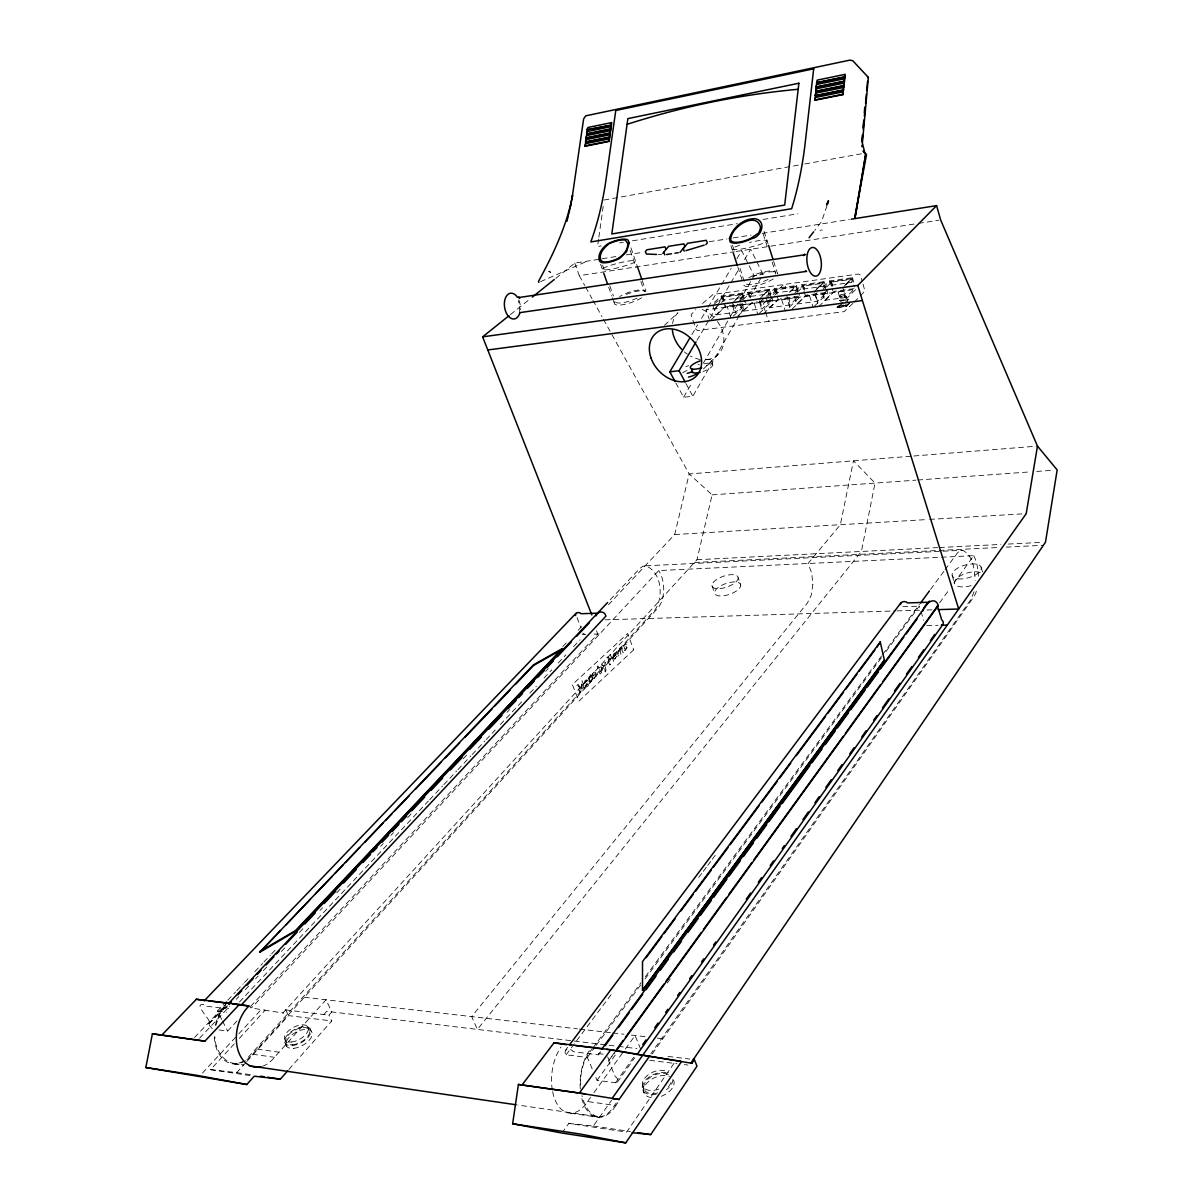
<?xml version="1.0" encoding="UTF-8"?>
<svg xmlns="http://www.w3.org/2000/svg" width="1203" height="1203" viewBox="0 0 1203 1203"><rect width="100%" height="100%" fill="white"/><g stroke="black" fill="none" stroke-linecap="round" stroke-linejoin="round"><path stroke-width="0.75" stroke-dasharray="5 3.75" d="M580.673 1084.895C580.057 1072.174 583.575 1059.121 591.891 1049.302M845.047 295.457L845.303 295.743M598.598 239.111L597.545 246.525L601.229 245.923M598.853 237.262L603.289 205.728M519.29 311.652L519.771 306.314L518.463 300.885M215.758 1025.738L219.683 1014.189L226.375 1005.828M262.54 1066.219A34.165 23.398 -79.2 0 0 274.464 1057.302L326.013 999.768L331.833 1011.918L328.945 1015.167L285.728 1009.918L282.916 1012.986L696.988 559.726L712.116 494.869L689.154 473.967L602.898 318.284M608.432 604.763L674.688 534.538L689.154 473.967L912.009 456.148M212.254 1028.595L209.623 1025.783L209.172 1023.362C213.412 1021.888 190.39 1001.422 204.946 1004.926L205.954 1006.129L225.021 1008.49L227.593 1005.768M225.021 1008.49L224.871 1007.392L230.976 1009.122M974.054 591.741L971.137 599.154L650.883 1053.783M826.972 205.743L821.619 221.472L814.762 230.359M592.177 1068.881L587.335 1057.452L566.132 1054.79C562.793 1050.64 567.891 1047.422 572.026 1050.324L573.124 1051.693L598.462 1054.836L600.688 1050.565M614.387 1052.565L608.583 1060.775L615.199 1076.565C617.62 1077.121 619.319 1083.016 615.53 1082.775L597.034 1080.309L595.65 1077.046M675.845 382.93L683.59 397.231L692.808 396.238L746.176 303.607M749.92 297.111L763.018 274.359L750.627 249.262L743.108 262.043M683.59 397.231L692.056 382.644M703.334 363.186L729.665 317.803M730.597 316.178L754.101 275.652L763.018 274.359M696.973 340.359L716.732 306.795M717.68 305.201L729.92 284.419M730.868 282.825L739.334 268.434M691.86 334.645L697.605 324.96M701.439 318.494L707.184 308.795M708.146 307.186L720.597 286.179M721.559 284.57L731.138 268.419M736.883 258.72L741.68 250.645L754.101 275.652M673.966 1063.377L626.598 1132.098L568.824 1123.422L562.884 1131.647M616.267 1102.925C611.936 1109.392 606.447 1117.858 597.485 1116.67L517.846 1105.031M552.628 1091.692A38.466 22.015 -83 0 0 587.59 1101.527L615.876 1105.527L617.966 1102.55M652.176 1053.948L973.392 597.47A26 11.579 87.3 0 0 977.001 589.079M568.824 1123.422L593.335 1126.008L611.605 1100.189M615.53 1082.775L634.041 1056.76M617.35 1082.204L634.778 1057.708M587.59 1101.527L590.763 1097.121M593.981 1092.64L624.267 1050.55M625.334 1049.046L635.079 1035.527L640.628 1049.031M608.883 1060.159L614.974 1052.625M597.034 1080.309L616.793 1052.941M667.319 982.986L670.612 978.415M939.588 602.853L949.498 589.169M953.904 583.079L973.738 555.681L658.703 570.553L252.028 1007.347L249.983 1007.091M598.462 1054.836L600.688 1051.798M593.004 1047.798L640.913 982.746M645.364 976.701L881.528 655.981M882.641 654.477L919.393 604.553M930.536 589.425L943.904 571.275M945.017 569.756L957.272 553.124L959.799 550.809L962.58 550.267C973.407 555.365 974.505 570.027 975.152 580.613M587.335 1057.452L595.109 1046.896M596.207 1045.377L640.628 985.001M645.064 978.971L881.558 657.485M885.994 651.455L919.303 606.162L920.415 609.71M566.132 1054.79L612.207 993.152M698.748 877.378L702.116 872.867M703.244 871.363L706.612 866.852M707.74 865.348L711.108 860.837M712.236 859.333L715.605 854.822M565.47 1050.294L567.711 1047.287M288.9 1069.452L331.727 1020.956L328.945 1015.167M323.802 1014.55L326.69 1011.302L616.507 1046.144M248.284 1057.181L655.079 609.771C663.8 596.748 661.65 572.342 645.966 565.816L642.763 566.327L639.831 568.433L608.913 601.139M246.916 1059.693A33.864 23.458 -78.9 0 0 252.585 1054.219L657.71 608.237A23.413 13.308 87.6 0 0 658.703 570.553M234.314 1043.843L210.51 1069.647L236.735 1072.625L245.577 1062.896M246.841 1061.497L288.509 1015.603L331.727 1020.956M239.322 1038.415L265.126 1010.204L250.81 1007.919M202.48 1073.061L237.577 1035.121M238.841 1033.768L260.149 1010.715L260.149 1009.588M218.991 1029.948L227.608 1031.091L237.848 1020.099M250.66 1006.355L597.771 634.026L596.432 630.552M239.517 1001.919L428.388 801.063M429.682 799.694L442.524 786.025M443.817 784.657L456.659 771.003M457.952 769.634L470.794 755.965M472.087 754.597L484.929 740.928M486.207 739.574L495.215 730.01M500.343 724.537L523.47 699.935M529.891 693.108L536.327 686.281M544.027 678.086L551.741 669.876M558.162 663.048L565.876 654.853M573.59 646.658L580.011 639.816M199.593 1038.174L229.833 1006.114M236.254 999.317L238.841 996.58M245.277 989.753L250.435 984.28M255.592 978.821L258.164 976.084M263.322 970.626L267.186 966.52M281.367 951.483L286.525 946.024M299.412 932.355L303.276 928.265M320.043 910.491L322.615 907.769M336.795 892.731L340.66 888.626M380.629 846.28L383.201 843.544M390.93 835.348L393.516 832.611M407.697 817.574L412.84 812.115M463.11 758.822L466.99 754.717M506.944 712.356L509.516 709.635M545.606 671.364L548.192 668.642M194.555 1037.482L226.089 1004.174M208.6 1023.828L225.352 1006.114M209.036 1023.888L225.788 1006.174M221.698 1019.392L217.472 1011.031L226.495 1001.513M227.788 1000.144L235.517 991.994M236.796 990.625L243.247 983.828M244.525 982.475L249.683 977.031M254.841 971.588L262.57 963.438M263.863 962.069L270.299 955.272M271.592 953.919L276.735 948.475M562.763 646.552L567.921 641.124M578.222 630.237L583.38 624.793M852.882 303.457L844.13 311.637L697.665 330.524L695.92 329.381L691.063 314.855L695.755 309.562M854.145 302.194L859.198 297.096M860.461 295.833L864.852 290.931L863.062 284.134M842.611 306.675L845.514 305.773M846.822 305.186L842.326 305.502M836.777 307.201L846.401 305.968L849.589 302.765M837.754 306.915L837.995 307.667L846.341 306.57L849.904 302.991M837.995 307.667L841.559 304.088M838.837 306.96L840.972 304.825M845.318 302.329L848.476 299.171L839.348 300.359M842.461 305.908L843.348 305.021M843.168 306.284L843.559 305.156M824.732 300.329L845.844 297.502L854.837 288.54L833.829 291.412L824.732 300.329L821.694 290.494M837.544 306.78L838.957 306.765M703.454 368.975L717.83 354.735M845.889 284.164L852.431 277.713L853.935 282.675M845.814 284.509L850.987 279.427L851.874 282.389L832.596 285.066L829.995 287.592M844.115 286.329L851.859 278.69L854.341 286.9M818.762 306.615L833.273 292.374L855.935 289.291L841.604 303.607L838.025 291.908M796.792 304.058L817.529 301.291L826.656 292.374L806.01 295.186L796.792 304.058L793.724 294.329L802.987 285.517L823.649 282.63L826.145 290.75M814.506 306.058L827.739 293.126L826.22 288.209M823.484 293.953L828.687 288.87M817.153 292.63L814.536 295.156L787.123 298.825L790.251 308.66M823.108 287.306L829.739 280.885L852.431 277.713M823.002 289.231L830.822 281.622L851.859 278.69M826.476 287.171L831.694 282.103L850.987 279.427M816.22 289.352L824.205 281.652L825.709 286.57M817.544 288.404L822.777 283.352L823.694 286.299L804.762 288.915L803.845 285.983L822.777 283.352M823.649 282.63L814.476 291.487L817.529 301.291M792.1 309.021L805.469 296.149L827.739 293.126M766.281 298.088L769.364 307.727L789.724 305.006L798.972 296.149L780.552 298.66M797.228 292.284L803.845 285.983M795.198 291.156L801.92 284.765L824.205 281.652M789.739 291.908L796.476 285.532L799.529 295.261M789.785 292.239L795.935 286.494L798.461 294.54M769.364 307.727L778.702 298.9M763.288 313.923L778.191 299.863L800.04 296.885L785.288 311.036L781.649 299.562M759.273 313.366L772.852 300.585L771.303 295.758M768.055 301.472L773.409 296.449M774.747 295.201L777.424 292.69L796.01 290.118L795.093 287.201L776.506 289.788L771.153 294.81M771.288 298.254L768.732 290.284L748.822 293.066L739.319 301.773L742.431 311.321L762.416 308.66L771.785 299.848M767.619 296.84L775.664 289.322L795.935 286.494M766.461 300.735L763.83 303.216A1.97 1.008 83.1 0 0 763.544 305.818L765.078 310.6M773.078 294.555L783.649 284.645A1.94 0.977 83 0 1 785.048 285.637L785.499 287.066M759.439 302.645L764.807 297.637M766.146 296.374L774.597 288.585L796.476 285.532M664.477 325.321L677.966 312.78A28.947 22.692 46.7 0 0 672.552 323.487M762.431 295.682L769.258 289.337L770.792 294.149M759.319 299.036L768.732 290.284M742.431 311.321L751.89 302.554L757.319 301.818M737.665 316.209L751.379 303.502L772.852 300.585M715.98 314.855L735.619 312.239L745.093 303.487L725.544 306.148L715.98 314.855L712.853 305.397M742.883 299.758L749.649 293.532L767.92 290.991L768.837 293.878L750.582 296.404L749.649 293.532M740.883 298.645L747.77 292.344L769.258 289.337M735.619 299.382L742.522 293.066L745.619 302.615M733.86 301.472L742.025 294.013L744.582 301.908M711.184 319.712L725.063 307.081L746.146 304.209L731.018 318.178L727.334 306.945M714.627 308.72L720.101 303.773M721.484 302.524L724.221 300.043L742.146 297.562L741.213 294.705L723.289 297.201L717.8 302.164M714.447 302.299L721.424 296.013L742.522 293.066M714.221 304.164L722.462 296.75L742.025 294.013M702.582 303.472L713.093 294.464L858.325 274.028L860.235 274.946L862.19 281.231M510.418 314.615L530.899 298.224M555.771 278.344L574.778 263.126L600.748 259.006M845.002 295.457L840.747 296.389L845.077 296.314M841.032 296.855L840.942 296.013M540.538 281.667L587.545 261.036M243.442 1061.211C227.984 1069.963 214.675 1051.046 214.916 1036.896M603.981 200.044L803.002 164.285M804.852 163.954L863.814 153.352M820.01 230.359L822.281 229.968M619.605 242.916L623.289 242.314M632.477 240.811L737.289 223.683M763.033 219.472L797.965 213.758M602.297 258.69L617.455 256.344M626.267 254.886L643.425 252.224M709.229 241.698L726.928 238.946M733.183 237.893L751.048 235.111M762.176 233.352L849.378 219.487M574.778 263.126L579.29 275.682L734.296 251.773M736.146 251.502L916.671 223.653M918.521 223.382L938.821 220.239M759.123 301.577L768.176 300.344M786.732 298.93L706.086 309.818L709.274 319.381M842.852 291.321L815.153 295.021L817.724 303.306M840.656 294.615L845.107 294.013M840.867 300.765L848.416 299.773M838.476 305.757L843.017 305.156M842.927 305.818L846.416 305.231M913.874 455.997L1037.467 446.102M712.116 494.869L915.919 480.147M917.769 480.012L1029.287 471.952M1036.715 471.426L1053.452 470.208M674.688 534.538L927.708 519.516M929.573 519.395L1026.204 513.651M696.988 559.726L937.633 547.621M939.483 547.53L1000.851 544.433M1008.294 544.057L1041.768 542.373M694.447 562.508L998.685 547.485M1006.129 547.124L1043.377 545.275M645.966 565.816L962.58 550.267M902.867 606.688L919.303 606.162M605.139 619.831L895.092 610.944M896.972 610.898L919.408 610.207M926.896 609.981L932.505 609.801M582.162 634.432L585.666 634.342M594.162 634.116L599.65 633.981M926.791 625.59L937.994 625.304M658.297 254.54L661.695 254.69M304.329 997.257L577.515 1028.866M579.365 1029.076L610.929 1032.73M612.793 1032.941L623.936 1034.234M631.364 1035.091L646.191 1036.806M657.319 1038.099L662.868 1038.745M618.357 1046.354L636.913 1048.595M668.011 1056.414L689.755 1059.061M598.477 1053.587L603.124 1054.159M649.71 1060.324L676.988 1063.693M684.266 1064.595L687.905 1065.046M217.472 1011.031L226.465 1012.159M257.171 1049.151L279.051 1052.189M252.585 1054.219L274.464 1057.302M232.645 1063.347L243.758 1064.971M234.104 1063.963L243.247 1065.302M570.417 1113.181L598.853 1117.331M236.735 1072.625L253.081 1075.076M593.335 1126.008L630.342 1131.542M210.51 1069.647L250.6 1075.662M264.389 1010.114L283.667 1013.076M584.823 634.327L582.748 633.184M839.664 300.6L840.581 300.9M597.485 1116.67C588.252 1114.008 584.162 1104.189 581.936 1095.677M607.575 1056.941L609.47 1060.234M579.29 275.682L584.733 285.517M585.65 287.156L591.996 298.615M592.914 300.254L601.996 316.645M685.936 383.486L692.808 396.238M222.54 1021.061L227.608 1031.091M285.126 1040.189L286.479 1042.926M285.352 1043.618L286.69 1046.354M285.728 1009.918L288.509 1015.603M310.058 1028.67L311.382 1031.407M307.592 1026.61L308.93 1029.347M642.838 1086.309L644.116 1089.392M642.763 1089.993L644.056 1093.091M577.034 617.605L580.959 627.786M711.981 585.56L714.567 592.838M602.553 265.126L604.974 271.998M609.801 285.728L613.425 296.013M600.598 264.254L603.079 271.307M608.673 287.186L611.771 295.998M612.387 297.758L614.252 303.051M738.176 577.711A13.744 5.669 -19.2 0 1 719.003 588.658A13.744 5.669 -19.2 0 1 718.071 578.628A13.744 5.669 -19.2 0 1 738.176 577.711L740.732 585.019A13.714 5.714 -19.2 0 1 721.589 595.981A13.714 5.714 -19.2 0 1 720.642 585.891A13.714 5.714 -19.2 0 1 740.732 585.019M630.973 247.893L637.5 266.84M642.252 280.615L645.816 290.946M630.177 250.404L636.131 267.622M640.883 281.397L644.447 291.743A15.444 4.256 -19.6 0 0 635.545 290.494A15.444 4.256 -19.6 0 0 619.65 296.585M711.529 360.795L712.793 364.554M723.289 297.201L724.221 300.043M722.462 296.75L725.544 306.148M721.424 296.013L724.537 305.502M732.492 302.72L735.619 312.239M732.612 306.224L735.244 314.269M732.462 245.141L734.206 250.495M740.01 268.344L744.642 282.63A16.225 4.632 -18.5 0 0 753.018 284.194A16.225 4.632 -18.5 0 0 768.522 279.216M730.913 245.683L732.642 250.991M737.815 266.916L742.416 281.066M754.236 303.291L757.905 314.63M748.822 293.066L751.379 300.976M747.77 292.344L750.356 300.314M765.589 312.194L768.146 320.163A1.97 1.008 83.4 0 0 769.574 321.126M759.845 300.645L762.416 308.66M759.619 302.554L762.236 310.675M764.085 231.292L768.01 243.668M773.634 261.337L777.559 273.713A17.865 5.098 -18.5 0 0 752.642 276.87M763.168 233.863L767.108 246.239M772.161 262.134L775.529 272.72M776.506 289.788L777.424 292.69M775.664 289.322L778.206 297.306M774.597 288.585L777.664 298.254M789.078 298.374L789.514 299.803A1.94 0.977 83.2 0 1 789.258 302.344M786.642 295.291L789.724 305.006M920.972 611.47L923.739 620.327M809.574 295.773L813.183 307.351M802.987 285.517L805.514 293.577M801.92 284.765L803.439 289.652M803.95 291.276L805.469 296.149M831.694 282.103L832.596 285.066M830.822 281.622L833.318 289.773M829.739 280.885L832.762 290.735M847.844 301.412L847.153 299.171L847.498 301.156M842.822 287.592L845.844 297.502M846.04 304.765L846.401 305.968M845.799 304.78L846.341 306.57M952.22 575.651L954.626 583.56M981.122 567.139L983.001 573.485M685.921 366.689A11.083 3.474 -19.1 0 1 688.597 365.682M698.026 364.374A11.083 3.474 -19.1 0 1 699.259 364.84M717.409 321.442A28.947 22.692 46.7 0 1 703.695 359.787M700.387 359.502A28.947 22.692 46.7 0 1 690.447 356.073M687.319 354.148A28.947 22.692 46.7 0 1 684.372 351.877M702.176 309.487A28.947 22.692 46.7 0 1 713.409 316.84M682.657 372.855A11.083 3.489 -19.1 0 1 687.184 370.404M705.559 359.592A11.158 3.489 -19 0 1 711.544 361.276A11.158 3.489 -19 0 1 704.417 366.72M704.206 363.832A11.143 3.504 -19 0 1 712.808 365.05A11.143 3.504 -19 0 1 702.973 371.516M518.854 299.983A13.007 7.91 81.5 0 1 520.388 309.772M615.876 1105.527A38.857 21.834 -83.3 0 1 581.184 1095.662M580.282 1089.001A38.857 21.834 -83.3 0 1 590.462 1049.091M973.738 555.681A26 11.579 87.3 0 1 978.355 576.297M658.763 1089.076A14.692 8.962 -23.8 0 1 642.988 1086.61A14.692 8.962 -23.8 0 1 650.688 1073.196A14.692 8.962 -23.8 0 1 668.282 1072.505M552.327 1090.098A38.466 22.015 -83 0 1 561.004 1047.016M673.56 1079.993A16.135 9.895 -23.9 0 1 660.221 1096.64M651.184 1097.617A16.135 9.895 -23.9 0 1 646.658 1083.437A16.135 9.895 -23.9 0 1 669.53 1076.399M672.868 1079.452A16.15 9.88 -23.9 0 1 666.432 1089.723M656.267 1094.234A16.15 9.88 -23.9 0 1 643.665 1082.76A16.15 9.88 -23.9 0 1 668.282 1073.302M671.033 1082.384A14.677 8.977 -23.9 0 1 667.47 1087.587M657.605 1092.956A14.677 8.977 -23.9 0 1 645.47 1081.933A14.677 8.977 -23.9 0 1 669.53 1075.587M971.137 585.62A15.037 6.601 -15.9 0 1 955.498 579.906A15.037 6.601 -15.9 0 1 980.46 572.523M245.397 1060.73A33.864 23.458 -78.9 0 1 214.345 1035.828M215.487 1024.776A33.864 23.458 -78.9 0 1 225.893 1004.475M739.544 245.277A18.421 2.436 -13.5 0 0 732.01 249.066L734.296 249.758A17.759 2.346 -13.5 0 0 749.544 247.397L758.371 244.976A18.421 2.436 -13.5 0 0 767.093 240.75L764.672 240.104A17.759 2.346 -13.5 0 0 749.529 242.465M773.243 278.901A17.865 5.098 -18.5 0 1 752.792 286.329A17.865 5.098 -18.5 0 1 743.965 283.096M748.672 277.923A16.225 4.632 -18.5 0 1 767.123 271.246A16.225 4.632 -18.5 0 1 775.228 274.089M641.635 297.743A16.992 4.692 -19.6 0 1 622.131 304.825A16.992 4.692 -19.6 0 1 614.868 301.562M626.342 294.404A16.992 4.692 -19.6 0 1 645.876 291.562M637.049 298.043A15.444 4.256 -19.6 0 1 622.372 302.78A15.444 4.256 -19.6 0 1 615.229 301.171M588.357 678.477L589.996 682.582L593.064 680.627L590.147 673.078L590.252 676.251A2.165 1.444 -86 0 0 589.229 676.597L588.357 678.477M584.252 682.236L584.327 683.439L585.019 682.973C588.929 676.898 582.823 686.236 586.493 686.778C591.5 685.951 586.778 675.379 584.252 682.236M589.064 678.477L589.831 681.184L591.229 681.469A1.504 1.008 -85.9 0 0 591.681 680.672L590.763 677.334L589.064 678.477M601.966 670.357C598.959 676.447 599.289 661.966 601.966 670.357M605.891 670.462C604.056 675.875 606.538 664.913 601.65 665.229L602.327 664.597L605.079 668.041L605.064 662.056L605.891 670.462M626.432 647.56C623.259 653.966 623.74 639.214 626.432 647.56M812.867 584.312L811.303 595.154L807.318 603.139L471.681 1016.61L477.396 1029.407L861.393 551.455L875.032 483.095L853.453 460.824L840.356 524.703L808.025 563.5L811.694 572.929L812.867 584.312M587.711 683.605C585.59 689.68 585.741 680.011 587.711 683.605M627.154 647.319L625.38 650.432A2.677 1.744 -86.9 0 1 624.267 650.176L622.989 646.628L625.124 643.831A2.782 1.82 -86.9 0 1 626.192 644.447L627.154 647.319M613.244 655.319C611.605 661.891 619.876 658.191 616.658 656.267C611.981 663.424 618.342 653.785 615.695 653.034A2.662 1.744 -86.6 0 0 614.568 653.124L613.861 653.8A2.722 1.789 -86.6 0 0 613.244 655.319M592.477 674.612C590.823 681.304 599.244 677.424 595.966 675.545C591.034 683.018 597.996 672.146 594.974 672.266A2.692 1.789 -86.1 0 0 593.831 672.387L593.094 673.063A2.752 1.82 -86.1 0 0 592.477 674.612M620.131 649.485L620.913 654.658L618.793 650.327A1.579 1.038 -86.7 0 0 618.056 651.184L618.748 656.688L616.688 651.274L617.59 650.973A2.256 1.474 -86.8 0 1 618.312 649.605L619.771 648.958A2.195 1.429 -86.8 0 1 620.477 647.59L621.906 647.62L623.695 652.071L623.079 652.643L621.259 648.372L620.131 649.485M613.936 655.259L614.041 656.688L616.101 654.778L614.974 653.891L613.936 655.259M593.184 674.537L593.29 675.996L595.395 674.041L593.756 673.424A1.744 1.158 -86.1 0 0 593.184 674.537M598.959 668.116L597.831 665.951L597.199 666.552L600.102 674.071L602.492 671.424A2.947 1.94 -86.2 0 0 602.613 669.605L601.064 666.657L598.959 668.116M633.725 649.8L578.869 701.169L572.357 684.597L627.605 633.53L633.725 649.8M580.583 692.266L579.921 692.898L576.944 685.319L577.996 684.342L582.041 689.424L581.034 681.515L581.981 680.657L584.929 688.221L584.267 688.838L581.786 682.507L582.102 690.853L578.057 685.815L580.583 692.266M610.387 664.477L609.741 665.079L606.868 657.575L607.56 656.928L612.492 660.327L610.252 654.447L610.898 653.846L613.756 661.334L613.064 661.981L608.132 658.582L610.387 664.477M615.68 263.848L611.59 265.036A17.534 2.241 -14 0 0 602.342 269.186L603.981 269.938A16.902 2.165 -14 0 0 617.906 267.788L626.417 265.457A17.519 2.241 -14 0 0 635.59 261.292L633.816 260.585A16.887 2.15 -14 0 0 619.981 262.75L615.68 263.848M550.237 271.171L548.448 271.442L550.748 272.6L550.237 271.171M958.009 578.854A15.068 6.556 -15.9 0 0 981.197 568.899A15.068 6.556 -15.9 0 0 960.851 566.553A15.068 6.556 -15.9 0 0 958.009 578.854M291.457 1041.978A13.158 6.692 -28.7 0 0 308.314 1028.204A13.158 6.692 -28.7 0 0 289.382 1030.099A13.158 6.692 -28.7 0 0 291.457 1041.978M293.667 1048.339A14.466 7.383 -28.7 0 0 312.163 1033.166A14.466 7.383 -28.7 0 0 291.352 1035.227A14.466 7.383 -28.7 0 0 293.667 1048.339M292.314 1045.587A14.481 7.368 -28.7 0 0 310.84 1030.43A14.481 7.368 -28.7 0 0 290.013 1032.505A14.481 7.368 -28.7 0 0 292.314 1045.587M292.81 1044.73A13.158 6.692 -28.7 0 0 309.637 1030.956A13.158 6.692 -28.7 0 0 290.735 1032.836A13.158 6.692 -28.7 0 0 292.81 1044.73M844.581 294.765A1.85 0.887 83.4 0 0 845.468 297.667A1.85 0.887 83.4 0 0 846.16 295.096A1.85 0.887 83.4 0 0 844.581 294.765M840.13 295.352A1.85 0.887 83.4 0 0 841.032 298.269A1.85 0.887 83.4 0 0 841.709 295.682A1.85 0.887 83.4 0 0 840.13 295.352M844.446 294.57A2.165 1.038 83.4 0 0 845.483 297.983A2.165 1.038 83.4 0 0 846.28 294.961A2.165 1.038 83.4 0 0 844.446 294.57"/><path stroke-width="1.5" d="M880.265 641.981L884.355 660.221L642.507 990.37L642.507 961.603L880.265 641.981L877.077 647.079M862.581 134.646L861.995 141.954L862.686 134.601M863.152 127.353L863.739 120.044M864.31 112.751L864.746 107.262M863.198 129.082L863.859 121.744M864.371 116.24L865.198 107.052M865.543 103.383L866.371 94.195M866.716 90.526L867.543 81.338M816.777 81.458L814.987 100.225L842.987 94.631L845.228 74.33L817.288 80.105L816.972 82.827L844.912 77.082L844.717 75.699M815.288 94.496L815.484 95.864L843.468 90.225L843.273 88.857M815.784 90.15L815.98 91.518L843.95 85.849L843.754 84.466M816.281 85.804L816.476 87.172L844.431 81.458L844.235 80.075M587.35 128.781L585.214 146.21L609.109 141.428L611.771 122.571L587.921 127.488L587.214 129.774L611.41 125.127L587.214 129.774M585.605 140.901L585.801 142.165L609.68 137.353L609.485 136.074M586.192 136.856L586.387 138.119L610.252 133.277L610.056 131.999M586.778 132.811L586.974 134.074L610.838 129.202L610.628 127.924M611.064 124.871L611.214 123.849M637.56 1054.475L680.778 1061.226L680.808 1062.565L625.725 1142.85L580.808 1134.143L512.643 1123.767L518.403 1084.489L577.485 1092.82M572.342 196.164L583.635 118.841L585.756 115.834L849.754 60.15L852.732 60.691L868.371 77.428L862.386 143.022L864.882 153.112L863.288 151.022L865.724 154.164L863.288 151.022M855.528 215.923L865.634 154.48L854.852 217.608L866.476 154.796L863.919 152.119M851.228 219.187L936.581 205.623L940.656 219.969L1037.467 446.102L1026.204 513.651L612.071 1098.519L619.034 1099.482L649.68 1055.963M570.553 205.653L572.583 195.292C566.733 225.818 553.26 254.48 538.478 281.367L538.854 282.404M287.682 1070.85L280.344 1079.151L254.239 1076.204L246.78 1084.52L196.961 1075.332L145.834 1067.542L152.42 1033.723L203.773 1040.986M568.763 213.999L570.808 204.736M566.944 221.277L568.312 215.818M827.529 203.969L828.416 200.916L826.611 205.036L828.491 200.796M595.921 615.876C597.53 610.673 604.778 610.598 605.906 616.162L241.367 1004.851M922.656 611.289C924.34 603.605 934.942 595.44 938.325 605.56L616.071 1051.106M938.325 605.56L937.498 606.177L941.648 619.605L943.393 622.071L942.941 624.447L636.958 1054.64M674.988 381.336L669.83 371.802L679.078 370.735L696.026 341.968M669.83 371.802L689.936 337.878M929.302 602.207L907.498 602.929C906.145 600.793 900.115 601.049 900.461 604.598M632.161 1132.67L650.703 1134.594L696.988 1066.174L694.387 1059.617L693.364 1059.497M1037.467 446.102L1057.166 469.937L1045.482 542.192L690.868 1063.166L691.89 1063.287L694.387 1059.617M642.763 1044.52L646.026 1039.918M654.748 1027.678L658.011 1023.091M665.635 1012.385L667.815 1009.317M677.62 995.543L679.8 992.49M689.605 978.716L691.785 975.648M701.59 961.874L703.77 958.821M713.574 945.047L715.755 941.979M746.266 899.137L750.627 893.017M758.251 882.31L761.514 877.709M770.236 865.468L773.499 860.882M782.221 848.641L784.401 845.574M790.927 836.401L796.386 828.747M802.912 819.559L808.371 811.92M814.897 802.732L819.258 796.612M825.799 787.424L831.243 779.785M837.784 770.597L842.145 764.476M849.769 753.77L854.13 747.649M861.754 736.928L866.115 730.807M873.739 720.101L877.002 715.514M882.461 707.86L888.987 698.672M894.446 691.018L899.889 683.379M906.415 674.191L911.874 666.537M918.4 657.364L923.859 649.71M930.385 640.522L934.746 634.402M616.583 1049.512L623.184 1040.4M625.38 1037.362L663.891 984.144M666.086 981.107L701.289 932.445M703.499 929.408L726.597 897.483M728.792 894.446L751.905 862.521M754.101 859.468L843.213 736.326M845.408 733.289L880.611 684.642M882.807 681.59L937.814 605.575M673.981 1060.399L610.838 1049.708L579.335 1093.076L619.034 1099.482M605.109 1045.753L612.853 1035.151M618.387 1027.588L629.455 1012.445M631.665 1009.422L642.733 994.279M646.041 989.738L656.011 976.114M660.432 970.054L668.176 959.468M673.71 951.889L681.454 941.302M688.086 932.22L698.056 918.596M700.266 915.558L711.334 900.43M713.544 897.393L726.823 879.228M729.033 876.205L740.101 861.062M743.409 856.521L753.379 842.897M756.687 838.356L766.657 824.732M768.867 821.709L779.92 806.566M782.145 803.544L809.799 765.694M812.01 762.672L821.965 749.048M825.288 744.507L835.243 730.883M837.468 727.845L848.521 712.717M850.747 709.68L865.122 690.011M867.333 686.973L878.401 671.845M880.611 668.808L903.844 637.019M906.07 633.996L917.122 618.853M601.801 1049.046L929.438 601.079M920.506 603.034L929.423 590.944M598.492 613.139L581.034 613.725C579.786 611.605 574.628 612.387 575.53 615.545M646.116 957.723L661.815 936.611M664.056 933.588L675.274 918.506M680.883 910.972L693.214 894.385M695.454 891.363L711.153 870.25M713.394 867.243L727.965 847.634M730.206 844.626L759.364 805.409M761.604 802.401L777.303 781.288M779.544 778.266L790.747 763.183M796.356 755.649L825.514 716.447M827.754 713.424L843.453 692.311M845.694 689.304L856.897 674.221M859.137 671.199L874.837 650.086M569.966 1044.279L900.927 602.748M521.937 1085.121L554.027 1042.79L610.838 1049.708M809.063 237.758L813.619 231.833M705.875 244.615L707.334 242.811L706.281 240.314L687.56 243.292L683.184 248.66L684.251 251.141M679.966 252.435L684.913 246.359L683.86 243.893L668.688 246.314L662.793 253.352M804.551 254.104L803.363 255.592L804.326 254.856M163.548 1035.437L204.901 1041.166L239.352 1004.49L248.961 1006.024A34.165 23.398 -79.2 0 0 237.126 1046.595A34.165 23.398 -79.2 0 0 260.916 1066.685M259.502 951.693L295.517 930.551L562.372 648.567L295.788 931.107L259.788 952.25L533.395 664.913L562.372 648.567M607.62 602.508L228.735 1003.302L229.728 1003.497L208.811 1000.896M228.886 1004.4L231.457 1001.678M237.908 994.866L241.758 990.776M246.916 985.317L253.352 978.505M257.216 974.415L261.081 970.325M266.239 964.866L273.968 956.686M276.54 953.964L279.111 951.227M285.547 944.415L297.141 932.145M304.87 923.964L315.171 913.062M324.193 903.513L335.772 891.258M343.502 883.077L356.389 869.438M362.825 862.626L370.554 854.446M373.125 851.709L376.99 847.619M382.133 842.175L388.584 835.363M392.449 831.273L398.885 824.446M401.456 821.724L406.614 816.266M411.757 810.822L424.644 797.183M431.08 790.371L442.674 778.1M450.388 769.92L461.982 757.649M469.711 749.469L481.305 737.198M489.035 729.018L501.907 715.394M508.343 708.567L516.072 700.387M518.643 697.665L522.508 693.575M527.666 688.116L534.102 681.304M537.967 677.214L544.403 670.402M546.989 667.68L553.425 660.853M557.29 656.763L571.455 641.77M576.598 636.312L589.485 622.688M259.788 952.25L280.54 930.505M285.743 925.062L310.389 899.242M315.577 893.799L332.449 876.13M335.051 873.408L342.84 865.258M345.426 862.536L359.712 847.574M364.9 842.145L383.065 823.108M385.652 820.386L392.148 813.589M394.749 810.882L409.02 795.92M415.501 789.123L441.456 761.935M445.351 757.86L459.621 742.913M464.824 737.469L492.072 708.928M494.659 706.206L510.237 689.89M515.425 684.447L533.591 665.424L562.568 649.079M204.224 1000.806L575.966 613.365M161.743 1035.181L196.39 999.257L239.352 1004.49M591.846 614.944L482.629 336.84L857.799 285.442L936.581 205.623M482.629 336.84L508.959 315.772M532.358 297.066L554.297 279.502M942.385 624.928L941.287 625.229M692.687 371.516L689.981 372.539A11.083 3.474 -19.1 0 1 687.214 373.336M685.921 250.645L704.206 245.111M816.657 82.541L844.596 76.797M587.335 131.533L611.199 126.631M816.792 84.436L844.732 78.706M586.628 133.819L610.492 128.932M816.16 86.887L844.115 81.172M586.748 135.563L610.628 130.706M816.296 88.781L844.25 83.082M586.041 137.864L609.921 133.007M815.664 91.233L843.634 85.548M586.177 139.608L610.041 134.781M815.799 93.127L843.769 87.458M585.455 141.909L609.335 137.097M815.168 95.578L843.153 89.939M585.59 143.653L609.47 138.856M815.303 97.473L843.288 91.849M584.869 145.954L608.763 141.172M814.672 99.939L842.671 94.33M666.462 254.555L671.515 253.758M674.898 253.231L678.266 252.705M805.393 254.675L518.523 297.577L519.741 297.893M519.666 312.66L806.611 271.337M487.681 349.983L862.401 300.57L958.701 609.004L938.114 609.635M204.6 1000.415L205.382 1000.49M637.049 1054.384L631.71 1053.452M941.723 625.214L947.317 625.064M656.597 254.465L646.417 254.013L645.349 251.577L646.838 249.788L665.033 246.886L666.086 249.352M518.433 1084.459L585.214 1093.858M569.756 1044.866L570.733 1044.971M512.628 1123.752L561.891 1133.031L625.725 1142.85M145.834 1067.542L246.78 1084.52M242.72 1005.257L248.961 1006.024M566.402 1044.715L554.027 1042.79M606.628 1049.347L608.523 1049.602M232.435 1003.783L233.262 1003.888M233.773 1003.949L241.156 1005.076M609.274 1049.708L629.951 1053.151M249.307 1065.783L515.997 1104.76M260.359 1076.174L263.983 1076.715M267.622 1077.256L280.344 1079.151M637.74 1132.655L650.703 1134.594M196.39 999.257L203.698 1000.415M203.427 1040.926L204.901 1041.166M160.24 1035.046L152.42 1033.738M674.988 1060.52L691.89 1063.287M575.56 1045.572L602.778 1048.941L601.996 1048.79M518.523 296.9L519.891 297.848M805.499 270.961L806.266 271.532M679.078 370.735L685.078 381.892M867.543 76.616L867.874 77.669M663.695 252.359L664.763 254.825M642.507 990.37L884.355 660.221M603.695 273.081L607.425 283.652M637.5 266.84L641.665 278.901M733.213 252.75L737.244 265.141M768.582 245.427L773.063 259.562M857.799 285.442L862.401 300.57M585.019 144.946L585.214 146.21M608.898 140.165L609.109 141.428M814.792 98.857L814.987 100.225M842.792 93.248L842.987 94.631M861.874 145.262L862.04 146.796M700.191 372.313A11.143 3.504 -19 0 1 692.176 372.328L691.635 371.547A11.143 3.504 -19 0 1 692.702 369.366M696.447 374.073A11.083 3.489 -19.1 0 1 688.492 377.08M681.665 349.291A28.947 22.692 46.7 0 1 672.372 330.043M701.695 367.742A11.158 3.489 -19 0 1 690.372 367.817A11.158 3.489 -19 0 1 700.191 360.885M519.831 312.84A13.007 7.91 81.5 0 1 508.628 316.464A13.007 7.91 81.5 0 1 505.651 297.502A13.007 7.91 81.5 0 1 517.395 297.261M627.079 124.33A1158.489 945.603 -88 0 1 798.175 89.278M629.199 242.991L626.628 251.592L619.44 258.51A17.068 5.985 -23.7 0 1 601.335 262.434L599.605 261.216C596.929 254.299 602.808 246.886 608.553 243.442A17.098 5.609 -23.2 0 1 628.161 240.224L629.199 242.991M627.801 243.502C628.026 250.991 621.771 257.051 615.274 259.743A15.489 5.429 -23.7 0 1 602.598 261.637L600.929 260.299C598.267 253.833 604.237 247.547 608.944 243.833A15.549 5.098 -23.2 0 1 625.259 240.149L627.801 243.502M813.694 68.812L805.303 142.014A331.577 175.382 77.7 0 1 793.995 200.901L791.679 208.705L590.823 241.953L593.38 234.615A306.855 186.285 75.7 0 0 606.071 179.247L615.771 110.496L813.694 68.812M798.882 83.233L784.687 205.066L611.816 233.968L627.876 118.616L798.882 83.233M729.454 238.45L730.071 241.863A17.97 6.526 -22.4 0 0 751.68 238.615C761.559 237.307 767.138 220.735 754.988 218.675C743.454 218.42 732.657 227.608 729.454 238.45M760.567 228.014L758.747 232.961L751.153 238.179A16.316 5.925 -22.4 0 1 733.319 241.998A16.511 5.985 -22.4 0 1 730.958 238.029C732.176 225.728 757.725 210.751 760.567 228.014M650.988 357.968A29.428 22.767 46.6 0 0 695.605 376.75A29.428 22.767 46.6 0 0 679.86 331.081A29.428 22.767 46.6 0 0 650.988 357.968M807.348 254.119A14.451 7.098 82.8 0 0 815.213 276.164A14.451 7.098 82.8 0 0 819.799 255.126A14.451 7.098 82.8 0 0 807.348 254.119"/></g></svg>
